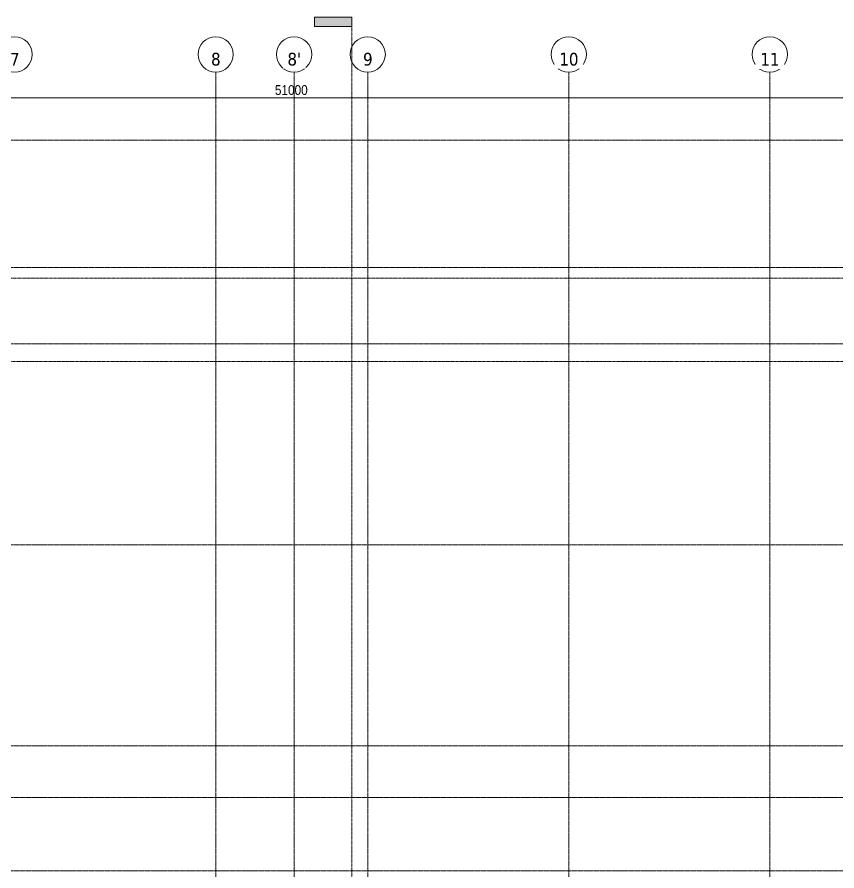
# Model space of a CAD drawing. Header units: millimetres. Extents: x 1591 to 239055, y -15958 to 83255.
# Drawn here: x 165132 to 198571, y 48437 to 83255 of the extents above; entities that cross this region are included whole.
import ezdxf

# ---------------------------------------------------------------- set-up
doc = ezdxf.new("R2010")
doc.units = ezdxf.units.MM
doc.linetypes.add('Dash Dot 3_16_', pattern=[7.9375, 4.7625, -1.5875, 0, -1.5875])
doc.linetypes.add('Grid Line', pattern=[22.225, 12.7, -3.175, 3.175, -3.175])
for name, color, linetype, lineweight in [('A-ANNO-DIMS', 211, 'Continuous', 9), ('A-ANNO-DIMS-160', 211, 'Continuous', 9), ('G-ANNO-SYMB', 111, 'Continuous', 9), ('G-ANNO-SYMB-1', 111, 'Dash Dot 3_16_', 18), ('S-GRID-1', 1, 'Grid Line', 9), ('S-GRID-IDEN', 1, 'Continuous', 9)]:
    doc.layers.add(name, color=color, linetype=linetype, lineweight=lineweight)
doc.styles.add('Tahoma_B', font='tahomabd_0.ttf', dxfattribs={"height": 520})
doc.styles.add('UTM Avo', font='UTM Avo.ttf', dxfattribs={"width": 0.9, "height": 400})
doc.dimstyles.new('1_Dim_chi_tiet_2_5', dxfattribs={"dimscale": 304.8, "dimtxt": 399.720379, "dimasz": 0.629921, "dimexe": 0.524934, "dimexo": 0.0625, "dimgap": 0.052493, "dimtad": 1, "dimdec": 0, "dimrnd": 5, "dimzin": 0, "dimdsep": 46, "dimtxsty": 'UTM Avo', "dimblk1": 'OBLIQUE', "dimblk2": 'OBLIQUE', "dimsah": 1, "dimcen": 0.09, "dimdle": 0.524934, "dimazin": 0, "dimtfac": 1, "dimtdec": 4, "dimtix": 1, "dimtmove": 0, "dimatfit": 3, "dimfxl": 1.049869, "dimfxlon": 1, "dimtvp": 1, "dimtolj": 1, "dimtzin": 0, "dimarcsym": 2})

# ---------------------------------------------------------------- blocks, each defined once
blk = doc.blocks.new('Grid - M_Grid Head - Circle-353313-TKCS_MB TẦNG 6-8')
at = {"layer": 'S-GRID-IDEN'}
blk.add_circle((0, 0), 4.5, dxfattribs=at)
blk = doc.blocks.new('Section - 3_32_ x 3_8_-4701953-TKCS_MB TẦNG 6-8')
at = {"layer": 'G-ANNO-SYMB'}
blk.add_hatch(color=256, dxfattribs=at).paths.add_polyline_path([(0, 9.525), (0, 0), (-2.38125, 0), (-2.38125, 9.525)])
for p, q in [((0, 9.525), (-2.38125, 9.525)), ((-2.38125, 9.525), (-2.38125, 0)), ((0, 0), (0, 9.525)), ((-2.38125, 0), (0, 0))]:
    blk.add_line(p, q, dxfattribs=at)
blk = doc.blocks.new('DIMBLOCK15-TKCS_MB TẦNG 6-8')
at = {"layer": 'A-ANNO-DIMS-160'}
for p, q in [((150832, 80280), (150832, 79800)), ((150832, 79960), (150832, 80280)), ((201832, 80280), (201832, 79800)), ((201832, 79960), (201832, 80280)), ((150672, 79960), (201992, 79960))]:
    blk.add_line(p, q, dxfattribs=at)
at = {"layer": 'A-ANNO-DIMS-160', "lineweight": 25}
for p, q in [((150832, 79960), (150736, 79864)), ((150832, 79960), (150928, 80056)), ((201832, 79960), (201736, 79864)), ((201832, 79960), (201928, 80056))]:
    blk.add_line(p, q, dxfattribs=at)
at = {"layer": 'A-ANNO-DIMS-160', "color": 0, "insert": (175648, 80480), "char_height": 400, "width": 1643.29, "attachment_point": 1, "line_spacing_factor": 1.110334, "style": 'UTM Avo'}
blk.add_mtext('51000', dxfattribs=at)
blk = doc.blocks.new('_Oblique')
at = {"color": 0, "linetype": 'ByBlock', "lineweight": -2}
blk.add_line((-0.5, -0.5), (0.5, 0.5), dxfattribs=at)

msp = doc.modelspace()

# ---------------------------------------------------------------- linework, layer by layer
at = {"layer": 'G-ANNO-SYMB-1'}
for p, q in [((178791, 82873.6), (178791, 13592.5)), ((124647.5, 72614.1), (229692.1, 72614.1)), ((124639, 69211.5), (229692.1, 69211.5))]:
    msp.add_line(p, q, dxfattribs=at)
at = {"layer": 'S-GRID-1'}
for p, q in [((223800.6, 78236.9), (130306.5, 78236.9)), ((173232.3, 19149.4), (173232.3, 77012.5)), ((176432.3, 19149.4), (176432.3, 77012.5)), ((179432.3, 19149.4), (179432.3, 77012.5)), ((187632.3, 19149.4), (187632.3, 77012.5)), ((195832.3, 19149.4), (195832.3, 77012.5)), ((223800.6, 73036.9), (130306.5, 73036.9)), ((223800.6, 69936.9), (130306.5, 69936.9)), ((223800.6, 61736.9), (130306.5, 61736.9)), ((223800.6, 53536.9), (130306.5, 53536.9)), ((223800.6, 51436.9), (130306.5, 51436.9)), ((223800.6, 48436.9), (130306.5, 48436.9))]:
    msp.add_line(p, q, dxfattribs=at)

# ---------------------------------------------------------------- block references
at = {"layer": 'G-ANNO-SYMB', "extrusion": (0, 0, -1), "xscale": 159.9999999999999, "yscale": 159.9999999999999, "zscale": 159.9999999999999, "rotation": 270.0000000000003}
msp.add_blockref('Section - 3_32_ x 3_8_-4701953-TKCS_MB TẦNG 6-8', (-178791, 82873.6), dxfattribs=at)
at = {"layer": 'S-GRID-IDEN', "xscale": 159.9999999999999, "yscale": 159.9999999999999, "zscale": 159.9999999999999}
for p in [(165032.3, 81732.5), (173232.3, 81732.5), (176432.3, 81732.5), (179432.3, 81732.5), (187632.3, 81732.5), (195832.3, 81732.5)]:
    msp.add_blockref('Grid - M_Grid Head - Circle-353313-TKCS_MB TẦNG 6-8', p, dxfattribs=at)

# ---------------------------------------------------------------- dimensions: what is measured, and where the dimension line sits
at = {"layer": 'A-ANNO-DIMS'}
dim = msp.add_linear_dim(base=(201832.3, 79960.4), p1=(150832.3, 80280.4), p2=(201832.3, 80280.4), dimstyle='1_Dim_chi_tiet_2_5', override={"dimpost": '<>', "dimfxl": 51000}, dxfattribs=at)
dim.commit()
dim.dimension.update_dxf_attribs({"geometry": 'DIMBLOCK15-TKCS_MB TẦNG 6-8', "text_midpoint": (176332.3, 80183.4)})

# ---------------------------------------------------------------- next in the draw order: texts
at = {"layer": 'S-GRID-IDEN', "char_height": 520, "attachment_point": 5, "line_spacing_factor": 0.996129, "style": 'Tahoma_B', "bg_fill": 3, "box_fill_scale": 1.25, "bg_fill_color": 256, "bg_fill_true_color": 13158600, "bg_fill_transparency": 0}
for s, insert, width in [('\\pt2031.9988,4063.9976,6096.0016,8128.0004,10159.9992,12191.998,14224.002,16256.0008,18287.9996,20319.9984,22352.0024,24384.0012,26416,28447.9988,30479.9976,32512.0016,34544.0004,36575.9992,38607.998,40640.002,42672.0008,44703.9996,46735.9984,48768.0024,50800.0012,52832,54863.9988,56895.9976,58928.0016,60960.0004,62991.9992,65023.998;7', (165039.8, 81532.7), 465.6), ('\\pt2031.9988,4063.9976,6096.0016,8128.0004,10159.9992,12191.998,14224.002,16256.0008,18287.9996,20319.9984,22352.0024,24384.0012,26416,28447.9988,30479.9976,32512.0016,34544.0004,36575.9992,38607.998,40640.002,42672.0008,44703.9996,46735.9984,48768.0024,50800.0012,52832,54863.9988,56895.9976,58928.0016,60960.0004,62991.9992,65023.998;8', (173239.8, 81532.7), 465.6), ("\\pt2031.9988,4063.9976,6096.0016,8128.0004,10159.9992,12191.998,14224.002,16256.0008,18287.9996,20319.9984,22352.0024,24384.0012,26416,28447.9988,30479.9976,32512.0016,34544.0004,36575.9992,38607.998,40640.002,42672.0008,44703.9996,46735.9984,48768.0024,50800.0012,52832,54863.9988,56895.9976,58928.0016,60960.0004,62991.9992,65023.998;8'", (176439.8, 81532.7), 656), ('\\pt2031.9988,4063.9976,6096.0016,8128.0004,10159.9992,12191.998,14224.002,16256.0008,18287.9996,20319.9984,22352.0024,24384.0012,26416,28447.9988,30479.9976,32512.0016,34544.0004,36575.9992,38607.998,40640.002,42672.0008,44703.9996,46735.9984,48768.0024,50800.0012,52832,54863.9988,56895.9976,58928.0016,60960.0004,62991.9992,65023.998;9', (179439.8, 81532.7), 465.6), ('\\pt2031.9988,4063.9976,6096.0016,8128.0004,10159.9992,12191.998,14224.002,16256.0008,18287.9996,20319.9984,22352.0024,24384.0012,26416,28447.9988,30479.9976,32512.0016,34544.0004,36575.9992,38607.998,40640.002,42672.0008,44703.9996,46735.9984,48768.0024,50800.0012,52832,54863.9988,56895.9976,58928.0016,60960.0004,62991.9992,65023.998;10', (187639, 81532.7), 921.6), ('\\pt2031.9988,4063.9976,6096.0016,8128.0004,10159.9992,12191.998,14224.002,16256.0008,18287.9996,20319.9984,22352.0024,24384.0012,26416,28447.9988,30479.9976,32512.0016,34544.0004,36575.9992,38607.998,40640.002,42672.0008,44703.9996,46735.9984,48768.0024,50800.0012,52832,54863.9988,56895.9976,58928.0016,60960.0004,62991.9992,65023.998;11', (195839, 81532.7), 921.6)]:
    msp.add_mtext(s, dxfattribs=dict(at, insert=insert, width=width))

# ---------------------------------------------------------------- next in the draw order: linework, layer by layer
at = {"layer": 'S-GRID-1'}
for p, q in [((173232.3, 77012.5), (173232.3, 81012.5)), ((176432.3, 77012.5), (176432.3, 81012.5)), ((179432.3, 77012.5), (179432.3, 81012.5)), ((187632.3, 77012.5), (187632.3, 81012.5)), ((195832.3, 77012.5), (195832.3, 81012.5))]:
    msp.add_line(p, q, dxfattribs=at)

doc.saveas('drawing.dxf')
